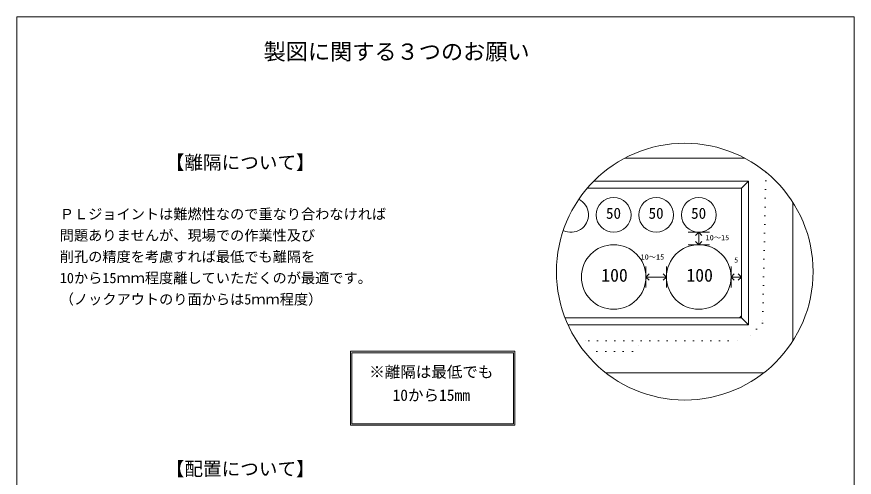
# Model space of a CAD drawing. Units: millimetres, scale not verified. Extents: x -4890 to 18490, y -2320 to 2320.
# Drawn here: x -4890 to -1830, y 638 to 2320 of the extents above; entities that cross this region are included whole.
import ezdxf
from ezdxf.enums import TextEntityAlignment as Align

# ---------------------------------------------------------------- set-up
doc = ezdxf.new("R2010")
doc.units = ezdxf.units.MM
doc.header["$LTSCALE"] = 10
doc.linetypes.add('DASHED1', pattern=[1.8, 1.2, -0.6])
doc.linetypes.add('USER5', pattern=[3.185, 0.01, -3.175])
for name, color, linetype, lineweight in [('0-2_waku', 7, 'Continuous', 18), ('0-3_gaikei', 7, 'Continuous', 18), ('0-4_kakure', 7, 'DASHED1', 5), ('0-5_sunpou', 7, 'Continuous', 5), ('0-8_hole', 7, 'Continuous', 18), ('0-9_uchigawa', 6, 'Continuous', 18), ('0-E_文字１', 7, 'Continuous', 18)]:
    doc.layers.add(name, color=color, linetype=linetype, lineweight=lineweight)
doc.styles.add('ＭＳ ゴシック', font='')
doc.styles.get('ＭＳ ゴシック').set_extended_font_data('MS Gothic')

# ---------------------------------------------------------------- blocks, each defined once
blk = doc.blocks.new('_Open90')
at = {"layer": '0-5_sunpou'}
blk.add_line((0, 0), (-1, 0), dxfattribs=at)
blk.add_lwpolyline([(-0.5, 0.5), (0, 0), (-0.5, -0.5)], dxfattribs=at)

msp = doc.modelspace()

# ---------------------------------------------------------------- linework, layer by layer
at = {"layer": '0-2_waku'}
for p, q in [((-4890, 2320.05), (-1830, 2320.05)), ((-4890, 2320.05), (-1830, 2320.05)), ((-4890, 2320.05), (-4890, -1954.95)), ((-1830, 2320.05), (-1830, -1954.95))]:
    msp.add_line(p, q, dxfattribs=at)
at = {"layer": '0-3_gaikei'}
for p, q in [((-2230.13, 1803.77), (-2668.26, 1803.77)), ((-2053.91, 1137.03), (-2053.91, 1641.4)), ((-2737.81, 1019.69), (-2160.58, 1019.69))]:
    msp.add_line(p, q, dxfattribs=at)
at = {"layer": '0-4_kakure', "linetype": 'USER5', "lineweight": 18}
for p, q in [((-2844.03, 1136.33), (-2799.83, 1136.33)), ((-2799.83, 1136.33), (-2229.59, 1136.33)), ((-2799.83, 1136.33), (-2229.59, 1136.33)), ((-2770.08, 1097.45), (-2773.23, 1050.32)), ((-2770.08, 1097.45), (-2666.4, 1097.45))]:
    msp.add_line(p, q, dxfattribs=at)
for points in [[(-2152.93, 1752.62), (-2164.79, 1201.13), (-2229.59, 1136.33)], [(-2770.08, 1097.45), (-2640.48, 1097.45), (-2601.6, 1136.33)]]:
    msp.add_lwpolyline(points, dxfattribs=at)
at = {"layer": '0-5_sunpou', "color": 150, "lineweight": 18}
for p, q in [((-2436.95, 1532.9), (-2359.19, 1532.9)), ((-2436.95, 1487.54), (-2359.19, 1487.54)), ((-2591.17, 1408.49), (-2591.17, 1330.73)), ((-2516, 1408.49), (-2516, 1330.73)), ((-2280.02, 1408.49), (-2280.02, 1330.73)), ((-2242.55, 1408.49), (-2242.55, 1330.73)), ((-2591.17, 1369.61), (-2516, 1369.61)), ((-2280.02, 1369.61), (-2242.55, 1369.61)), ((-2242.55, 1227.96), (-2249.71, 1220.57))]:
    msp.add_line(p, q, dxfattribs=at)
msp.add_circle((-2449.2, 1389.21), 468.88, dxfattribs=at)
at = {"layer": '0-8_hole'}
for centre, radius in [((-2709.11, 1596.41), 63.5), ((-2553.59, 1596.41), 63.5), ((-2398.07, 1596.41), 63.5), ((-2709.11, 1369.61), 117.94), ((-2398.07, 1369.61), 117.94)]:
    msp.add_circle(centre, radius, dxfattribs=at)
msp.add_arc((-2864.63, 1596.41), 63.5, 243.19936, 63.78529, dxfattribs=at)
at = {"layer": '0-9_uchigawa'}
for p, q in [((-2781.97, 1719.53), (-2216.63, 1719.53)), ((-2216.63, 1194.65), (-2216.63, 1719.53)), ((-2805.83, 1693.61), (-2799.83, 1693.61)), ((-2242.55, 1220.57), (-2242.55, 1693.61)), ((-2886.69, 1220.57), (-2799.83, 1220.57)), ((-2875.8, 1194.65), (-2799.83, 1194.65)), ((-2799.83, 1220.57), (-2242.55, 1220.57)), ((-2799.83, 1194.65), (-2216.63, 1194.65)), ((-2216.63, 1194.65), (-2242.55, 1220.57)), ((-3670.47, 1098.31), (-3070.47, 1098.31)), ((-3670.47, 828.31), (-3670.47, 1098.31)), ((-3665.47, 1093.31), (-3075.47, 1093.31)), ((-3665.47, 833.31), (-3665.47, 1093.31)), ((-3075.47, 833.31), (-3075.47, 1093.31)), ((-3070.47, 828.31), (-3070.47, 1098.31)), ((-3670.47, 828.31), (-3070.47, 828.31)), ((-3665.47, 833.31), (-3075.47, 833.31))]:
    msp.add_line(p, q, dxfattribs=at)
msp.add_lwpolyline([(-2799.83, 1693.61), (-2242.55, 1693.61), (-2216.63, 1719.53)], dxfattribs=at)

# ---------------------------------------------------------------- block references
at = {"layer": '0-5_sunpou', "xscale": 23.328, "yscale": 23.328}
for p, rotation in [((-2398.07, 1532.9), 90), ((-2398.07, 1487.54), 270), ((-2591.17, 1369.61), 180), ((-2280.02, 1369.61), 180)]:
    msp.add_blockref('_Open90', p, dxfattribs=dict(at, rotation=rotation))
for p in [(-2516, 1369.61), (-2242.55, 1369.61)]:
    msp.add_blockref('_Open90', p, dxfattribs=at)

# ---------------------------------------------------------------- texts
at = {"layer": '0-E_文字１', "style": 'ＭＳ ゴシック'}
for s, height, p in [('製図に関する３つのお願い', 59.38, (-3988.06, 2145.26)), ('【離隔について】', 49.88, (-4345.66, 1748.16)), ('ＰＬジョイントは難燃性なので重なり合わなければ', 38.01, (-4732.77, 1569.04)), ('50', 40.38, (-2737.09, 1570.04)), ('50', 40.38, (-2581.57, 1570.04)), ('50', 40.38, (-2426.05, 1570.04)), ('問題ありませんが、現場での作業性及び', 38.01, (-4732.77, 1491.28)), ('10～15', 19, (-2373, 1498.22)), ('削孔の精度を考慮すれば最低でも離隔を', 38.01, (-4732.77, 1413.52)), ('10～15', 19, (-2610.53, 1427.72)), ('5', 19, (-2268.86, 1416.69)), ('10から15ｍｍ程度離していただくのが最適です。', 38.01, (-4732.77, 1335.76)), ('100', 47.51, (-2754.39, 1338.27)), ('100', 47.51, (-2443.35, 1338.27)), ('（ノックアウトのり面からは5ｍｍ程度）', 38.01, (-4732.77, 1258)), ('※離隔は最低でも', 41.57, (-3602.03, 989.97)), ('\u3000 10から15mm', 41.57, (-3602.03, 904.92)), ('【配置について】', 49.88, (-4345.66, 629.31))]:
    msp.add_text(s, height=height, dxfattribs=at).set_placement(p, align=Align.BOTTOM_LEFT)

doc.saveas('drawing.dxf')
